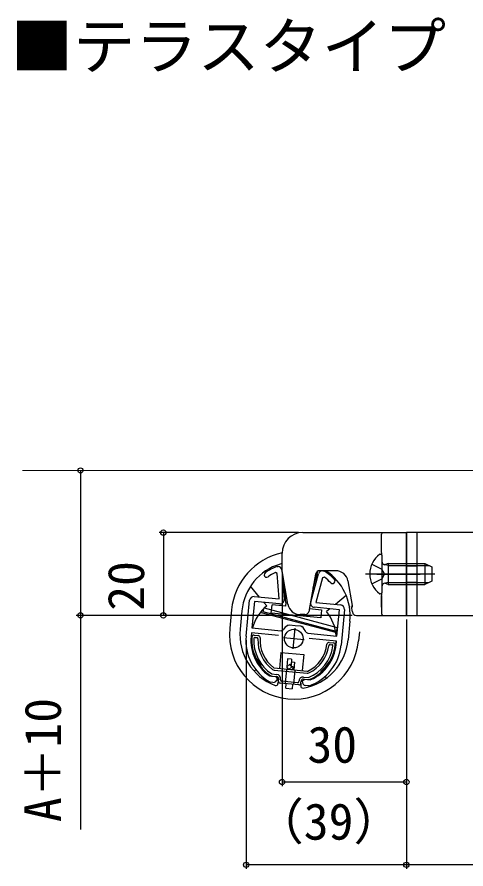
# Model space of a CAD drawing. Units: millimetres on the paper. Extents: x -525 to 525, y -784 to 780.
# Drawn here: x 46.3 to 154.7, y 215.8 to 421.5 of the extents above; entities that cross this region are included whole.
import ezdxf
from ezdxf.enums import TextEntityAlignment as Align

# ---------------------------------------------------------------- set-up
doc = ezdxf.new("R2010")
doc.units = ezdxf.units.MM
for name, color, linetype in [('0-2_USER1', 3, 'Continuous'), ('0-3_YKK_11', 7, 'Continuous'), ('0-6_YKK_13', 4, 'Continuous'), ('0-8_YKK_D', 6, 'Continuous')]:
    doc.layers.add(name, color=color, linetype=linetype)
doc.layers.add('0-5_YKK_12', color=2, linetype='Continuous', lineweight=18)
doc.styles.add('ＭＳ ゴシック', font='')
doc.styles.get('ＭＳ ゴシック').set_extended_font_data('MS Gothic')

msp = doc.modelspace()

# ---------------------------------------------------------------- linework, layer by layer
at = {"layer": '0-3_YKK_11'}
for p, q in [((110.234, 287.921), (110.792, 280.835)), ((117.193, 280.219), (119.092, 287.068)), ((101.618, 272), (102.452, 280.66)), ((125.346, 278.455), (124.512, 269.795)), ((113.353, 273.884), (112.873, 268.907)), ((110.624, 271.635), (115.601, 271.156))]:
    msp.add_line(p, q, dxfattribs=at)
for points in [[(109.082, 288.831), (109.217, 288.849), (109.333, 288.838)], [(103.543, 281.559), (109.577, 280.978), (109.095, 287.102), (108.667, 287.35)], [(120.521, 286.209), (120.054, 286.047), (118.413, 280.128), (124.446, 279.547)], [(120.152, 287.796), (120.267, 287.785), (120.397, 287.741)], [(109.699, 279.761), (103.627, 280.346), (103.014, 273.975), (110.056, 273.297), (110.52, 273.517)], [(116.063, 272.984), (116.477, 272.679), (123.519, 272.001), (124.132, 278.371), (118.06, 278.956)], [(111.767, 274.654), (112.053, 274.712), (113.42, 274.581), (114.787, 274.449), (115.056, 274.338)], [(109.47, 272.148), (102.899, 272.781), (102.812, 271.885)], [(123.318, 269.91), (123.404, 270.806), (116.833, 271.439)], [(107.151, 262.465), (107.295, 262.412), (108.719, 262.275), (109.168, 261.729)], [(115.141, 261.154), (115.686, 261.604), (117.11, 261.466), (117.261, 261.491)], [(108.077, 260.829), (107.454, 260.889), (107.333, 260.928)], [(116.789, 260.017), (116.663, 260.003), (116.04, 260.063)]]:
    msp.add_lwpolyline(points, dxfattribs=at)
for centre, radius, start, end in [((113.64, 276.87), 12.8, 110.86284, 125.47561), ((109.237, 287.843), 1, 4.50001, 84.49999), ((106.56, 286.805), 0.6, 125.47564, 305.47566), ((113.64, 276.87), 11.6, 115.38526, 125.47562), ((120.056, 286.801), 1, 84.50001, 164.49999), ((113.64, 276.87), 12.8, 43.52439, 58.13716), ((113.64, 276.87), 11.6, 43.52438, 53.61474), ((122.486, 285.272), 0.6, 223.52434, 43.52436), ((103.447, 280.564), 1, 84.50001, 174.49999), ((109.795, 280.756), 1, 264.5, 4.49998), ((118.156, 279.951), 1, 164.50002, 264.5), ((124.351, 278.551), 1, 354.50001, 84.49999), ((113.432, 271.576), 3.5, 118.40129, 146.3033), ((112.834, 271.633), 3.5, 22.6967, 50.59871), ((113.065, 270.898), 11.5, 174.50001, 240.10425), ((113.065, 270.898), 10.3, 174.50001, 234.95863), ((113.065, 270.898), 11.5, 288.89575, 354.49999), ((113.065, 270.898), 10.3, 294.04137, 354.49999), ((108.173, 261.825), 1, 264.50001, 354.49999), ((116.136, 261.058), 1, 174.50001, 264.49999)]:
    msp.add_arc(centre, radius, start, end, dxfattribs=at)
at = {"layer": '0-5_YKK_12'}
msp.add_line((47.647, 312.001), (510.787, 312.001), dxfattribs=at)
at = {"layer": '0-6_YKK_13'}
for p, q in [((115.287, 297.001), (140.287, 297.001)), ((134.287, 292.251), (134.287, 296.501)), ((134.788, 297.001), (140.287, 297.001)), ((140.287, 277.001), (140.287, 297.001)), ((142.787, 297.001), (142.787, 277.001)), ((133.855, 291.751), (133.955, 291.751)), ((134.455, 282.751), (134.455, 291.251)), ((131.943, 289.351), (134.36, 288.146)), ((134.969, 287.001), (134.36, 288.146)), ((134.455, 284.501), (134.455, 289.501)), ((135.855, 289.068), (134.932, 289.261)), ((135.855, 289.501), (135.26, 289.285)), ((135.855, 289.501), (135.855, 284.501)), ((135.855, 289.501), (144.755, 289.501)), ((135.855, 289.068), (145.675, 289.068)), ((140.287, 289.001), (142.787, 289.001)), ((144.755, 289.501), (146.455, 288.701)), ((144.755, 289.501), (144.755, 284.501)), ((146.455, 288.701), (146.455, 285.301)), ((118.379, 286.974), (116.867, 278.396)), ((117.798, 283.68), (118.911, 287.692)), ((123.346, 287.801), (119.364, 287.801)), ((130.455, 287.001), (147.154, 287.001)), ((133.164, 286.991), (143.612, 286.991)), ((134.969, 287.001), (134.36, 285.856)), ((104.837, 281.435), (102.682, 284.049)), ((111.19, 280.12), (110.827, 284.739)), ((126.186, 285.321), (127.23, 279.403)), ((131.943, 284.651), (134.36, 285.856)), ((135.855, 284.934), (134.932, 284.74)), ((135.855, 284.501), (135.26, 284.717)), ((135.855, 284.934), (145.675, 284.934)), ((135.855, 284.501), (144.755, 284.501)), ((140.287, 285.001), (142.787, 285.001)), ((146.455, 285.301), (144.755, 284.501)), ((125.766, 281.826), (123.152, 279.671)), ((133.855, 282.251), (133.955, 282.251)), ((106.593, 279.304), (105.917, 280.125)), ((111.19, 280.12), (111.104, 279.224)), ((134.287, 279.001), (134.287, 281.751)), ((134.287, 281.751), (134.287, 277.501)), ((98.112, 278.365), (97.681, 273.886)), ((100.6, 278.126), (100.169, 273.646)), ((111.104, 279.224), (107.869, 279.535)), ((116.867, 278.396), (116.801, 278.027)), ((121.843, 278.592), (121.022, 277.915)), ((123.226, 272.846), (105.337, 277.64)), ((115.817, 277.201), (114.673, 277.201)), ((126.68, 275.614), (126.248, 271.135)), ((128.23, 277.001), (140.287, 277.001)), ((103.548, 272.218), (104.544, 272.123)), ((103.807, 271.691), (104.206, 271.653)), ((128.946, 273.061), (128.737, 270.896)), ((121.663, 270.474), (122.659, 270.378)), ((121.906, 269.948), (122.304, 269.91)), ((110.031, 268.075), (109.657, 264.193)), ((110.031, 268.075), (115.505, 267.548)), ((115.505, 267.548), (115.131, 263.666)), ((111.611, 266.547), (111.419, 264.556)), ((112.606, 266.451), (111.611, 266.547)), ((112.606, 266.451), (112.455, 264.873)), ((103.971, 263.859), (103.565, 263.525)), ((105.204, 264.876), (104.897, 264.623)), ((108.375, 263.815), (116.317, 263.05)), ((108.423, 264.312), (116.365, 263.547)), ((111.399, 264.026), (111.064, 260.544)), ((112.191, 265.193), (111.419, 264.556)), ((111.896, 263.978), (111.419, 264.556)), ((111.648, 264.002), (111.672, 264.251)), ((112.668, 264.614), (111.896, 263.978)), ((112.892, 263.882), (111.896, 263.978)), ((112.668, 264.614), (112.191, 265.193)), ((112.96, 264.586), (112.668, 264.614)), ((112.892, 263.882), (112.96, 264.586)), ((113.39, 263.834), (113.054, 260.353)), ((119.886, 263.179), (119.633, 263.486)), ((107.717, 262.371), (108.967, 262.251)), ((107.814, 262.864), (109.015, 262.748)), ((109.418, 261.712), (109.305, 260.537)), ((109.37, 261.21), (109.417, 261.705)), ((109.896, 261.46), (109.915, 261.657)), ((114.375, 261.029), (114.394, 261.226)), ((115.438, 261.628), (116.688, 261.507)), ((115.485, 262.125), (116.687, 262.01)), ((120.984, 261.847), (120.649, 262.253)), ((114.299, 260.233), (109.819, 260.664)), ((114.048, 260.759), (110.166, 261.133)), ((111.207, 259.423), (111.312, 260.52)), ((111.207, 259.423), (112.7, 259.279)), ((112.805, 260.377), (112.7, 259.279)), ((114.843, 260.675), (114.779, 260.01)), ((114.844, 260.683), (114.892, 261.178))]:
    msp.add_line(p, q, dxfattribs=at)
for points in [[(134.287, 296.501), (134.354, 296.751), (134.537, 296.933), (134.788, 297.001)], [(190.287, 297.001), (140.287, 297.001), (140.287, 277.001)], [(140.287, 277.001), (190.287, 277.001), (190.287, 297.001)], [(111.719, 279.68), (110.287, 287.801), (110.287, 292.001)], [(116.914, 278.664), (119.814, 278.385), (119.622, 276.394), (107.677, 277.545), (107.869, 279.535)], [(127.245, 277.827), (127.017, 279.121), (127.265, 279.099)], [(134.287, 277.501), (134.354, 277.251), (134.537, 277.068), (134.788, 277.001)], [(112.546, 265.824), (113.323, 265.749), (113.141, 263.858)]]:
    msp.add_lwpolyline(points, dxfattribs=at)
msp.add_lwpolyline([(105.988, 278.832), (123.568, 274.121), (123.309, 273.155), (105.729, 277.866)], close=True, dxfattribs=at)
msp.add_circle((113.113, 271.395), 2.25, dxfattribs=at)
for centre, radius, start, end in [((115.287, 292.001), 5, 90, 180), ((113.64, 276.87), 15.6, 102.40832, 174.5), ((137.355, 287.001), 5.9, 126.38156, 233.61844), ((133.955, 291.251), 0.5, 0, 90), ((113.64, 276.87), 13.1, 106.81417, 174.5), ((109.995, 288.931), 0.5, 54.32364, 106.81417), ((135.055, 289.848), 0.6, 180, 289.96957), ((119.364, 286.801), 1, 90, 170), ((113.64, 276.87), 13.1, 354.5, 56.55474), ((135.055, 284.153), 0.6, 70.03043, 180), ((133.955, 282.751), 0.5, 270, 0), ((113.113, 271.395), 10.25, 129.5, 165.37694), ((114.673, 280.201), 3, 190, 270), ((115.817, 278.201), 1, 270, 350), ((113.113, 271.395), 10.25, 3.62306, 39.5), ((128.23, 278.001), 1, 190, 270), ((113.209, 272.391), 15.6, 174.5, 354.5), ((113.209, 272.391), 13.1, 174.5, 249.55234), ((113.113, 271.395), 10.25, 172.98434, 219.5), ((113.065, 270.9), 10.1, 175.09684, 237.12483), ((103.5, 271.721), 0.5, 84.5, 175.09684), ((103.778, 271.393), 0.3, 84.5, 176.9651), ((104.177, 271.354), 0.3, 357.07596, 84.5), ((104.496, 271.625), 0.5, 355.16625, 84.5), ((113.065, 270.9), 8.1, 175.16625, 233.73814), ((113.065, 270.9), 9.6, 176.9651, 236.83553), ((113.065, 270.9), 8.6, 177.07596, 233.73814), ((113.209, 272.391), 13.1, 279.44766, 354.5), ((113.065, 270.9), 8.1, 295.26186, 353.83375), ((113.065, 270.9), 9.6, 292.16447, 352.0349), ((113.065, 270.9), 8.6, 295.26186, 351.92404), ((113.065, 270.9), 10.1, 291.87517, 353.90316), ((113.113, 271.395), 10.25, 309.5, 356.01566), ((121.616, 269.976), 0.5, 84.5, 173.83375), ((121.877, 269.65), 0.3, 84.5, 171.92404), ((122.276, 269.611), 0.3, 352.0349, 84.5), ((122.611, 269.881), 0.5, 353.90316, 84.5), ((108.452, 264.611), 0.8, 233.73814, 264.5), ((108.452, 264.611), 0.3, 233.73814, 264.5), ((116.394, 263.846), 0.3, 264.5, 295.26186), ((107.746, 262.67), 0.3, 237.12483, 264.5), ((108.92, 261.753), 0.5, 354.5, 84.5), ((108.92, 261.753), 1, 354.5, 84.5), ((109.867, 261.162), 0.5, 174.5, 264.5), ((110.195, 261.432), 0.3, 174.5, 264.5), ((115.39, 261.13), 1, 84.5, 174.5), ((115.39, 261.13), 0.5, 84.5, 174.5), ((116.394, 263.846), 0.8, 264.5, 295.26186), ((116.717, 261.806), 0.3, 264.5, 291.87517), ((108.807, 260.585), 0.5, 249.55234, 354.5), ((114.077, 261.058), 0.3, 264.5, 354.5), ((114.347, 260.731), 0.5, 264.5, 354.5), ((115.277, 259.962), 0.5, 174.5, 279.44766)]:
    msp.add_arc(centre, radius, start, end, dxfattribs=at)
for centre, major_axis, ratio, start_param, end_param in [((134.287, 289.501), (0, 2.75), 0.061163, 4.712389, 6.2837191), ((123.224, 284.801), (3.007, 0), 0.997536, 0.174204, 1.5707963), ((134.287, 284.501), (0, 2.75), 0.061163, 3.1410589, 4.712389), ((127.211, 279.405), (-0.054, 0.306), 0.059094, 3.1256915, 4.6957273)]:
    msp.add_ellipse(centre, major_axis=major_axis, ratio=ratio, start_param=start_param, end_param=end_param, dxfattribs=at)
at = {"layer": '0-8_YKK_D'}
for p, q in [((114.287, 297.001), (80.645, 297.001)), ((81.645, 297.001), (81.645, 277.001)), ((110.287, 286.801), (110.287, 235.791)), ((104.287, 277.001), (60.645, 277.001)), ((127.23, 277.001), (80.645, 277.001)), ((140.287, 276.001), (140.287, 215.791)), ((140.287, 276.001), (140.287, 235.791)), ((140.287, 276.001), (140.287, 215.791)), ((101.618, 271), (101.618, 215.791)), ((110.287, 236.791), (140.287, 236.791)), ((140.287, 216.791), (101.618, 216.791)), ((190.286, 216.791), (140.287, 216.791))]:
    msp.add_line(p, q, dxfattribs=at)
msp.add_lwpolyline([(61.645, 312.001), (61.645, 277.001), (61.645, 225.314)], dxfattribs=at)
for centre in [(61.645, 312.001), (81.645, 297.001), (61.645, 277.001), (81.645, 277.001), (110.287, 236.791), (140.287, 236.791), (101.618, 216.791), (140.287, 216.791), (140.287, 216.791)]:
    msp.add_circle(centre, 0.637, dxfattribs=at)

# ---------------------------------------------------------------- texts
at = {"layer": '0-2_USER1', "style": 'ＭＳ ゴシック'}
msp.add_text('■テラスタイプ\u3000フック部', height=11, dxfattribs=at).set_placement((44.847, 405.62), align=Align.BOTTOM_LEFT)
at = {"layer": '0-8_YKK_D', "style": 'ＭＳ ゴシック'}
for s, p in [('20', (79.645, 278.137)), ('A＋10', (59.577, 227.11))]:
    msp.add_text(s, height=8.798, rotation=90, dxfattribs=at).set_placement(p, align=Align.BOTTOM_LEFT)
for s, p in [('30', (116.423, 238.791)), ('（39）', (103.532, 220.223))]:
    msp.add_text(s, height=8.798, dxfattribs=at).set_placement(p, align=Align.BOTTOM_LEFT)

doc.saveas('drawing.dxf')
